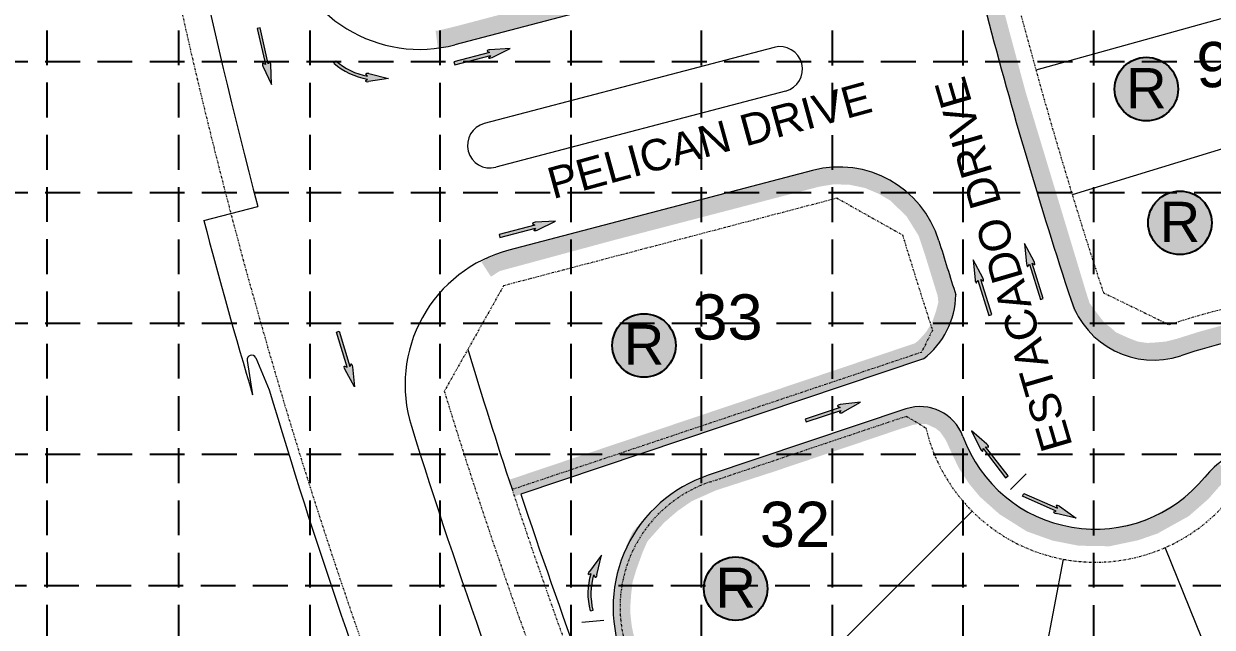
# Model space of a CAD drawing. Extents: x 7749 to 9256, y 6499 to 8908.
# Drawn here: x 8007.1 to 8348.5, y 6977.4 to 7150.7 of the extents above; entities that cross this region are included whole.
import ezdxf
from ezdxf.enums import TextEntityAlignment as Align

# ---------------------------------------------------------------- set-up
doc = ezdxf.new("R2010")
doc.units = 0
doc.header["$MEASUREMENT"] = 0
doc.linetypes.add('DASHED', pattern=[0.75, 0.5, -0.25])
doc.linetypes.add('DIVIDE', pattern=[1.25, 0.5, -0.25, 0, -0.25, 0, -0.25])
for name, color, linetype in [('1 LOT NUMBERS', 7, 'Continuous'), ('1 RYLAND LOT', 7, 'Continuous'), ('1 STREET NAMES', 7, 'Continuous'), ('27', 7, 'Continuous'), ('29', 7, 'Continuous'), ('BASE', 7, 'Continuous'), ('DED-4746-825', 7, 'Continuous'), ('DED-4986-2484', 7, 'Continuous'), ('EROSION BLANKETS', 84, 'Continuous'), ('FLOODPLAIN-CB', 7, 'Continuous'), ('GRID', 254, 'DASHED')]:
    doc.layers.add(name, color=color, linetype=linetype)
doc.styles.add('ryland', font='ARIAL.TTF', dxfattribs={"height": 25})
doc.styles.get("Standard").update_dxf_attribs({"font": 'ARIAL.TTF'})

# ---------------------------------------------------------------- blocks, each defined once
blk = doc.blocks.new('RYLAND')
h = blk.add_hatch(color=81)
h.paths.add_polyline_path([(1.163803512038626, -1.047574358368308, 1), (-1.408206742229694, -1.047574358368308, 1)])
h.paths.add_polyline_path([(-1.347681687434942, -2.227609507270699), (1.104228271637368, -2.227609507270699), (1.104228271637368, 0.2098904927293006), (-1.347681687434942, 0.2098904927293006)], flags=25)
at = {"color": 5}
blk.add_circle((-0.1222016150955341, -1.047574358368308), 1.286005127134161, dxfattribs=at)
at = {"layer": 'BASE', "color": 5, "style": 'ryland'}
blk.add_text('R', height=1.625, dxfattribs=at).set_placement((-0.1217267078987874, -1.821359507270699), align=Align.CENTER)

msp = doc.modelspace()

# ---------------------------------------------------------------- hatches: boundary and pattern name
at = {"layer": 'FLOODPLAIN-CB', "linetype": 'Continuous', "lineweight": 0}
h = msp.add_hatch(color=7, dxfattribs=at)
edge = h.paths.add_edge_path()
edge.add_line((8077.707744828372, 7139.88922520165), (8077.339552072253, 7139.25201710659))
edge.add_line((8077.339552072253, 7139.25201710659), (8074.983196628637, 7149.570394589008))
edge.add_line((8074.983196628637, 7149.570394589008), (8074.144492188985, 7149.380197460274))
edge.add_line((8074.144492188985, 7149.380197460274), (8076.500847632602, 7139.061819977856))
edge.add_line((8076.500847632602, 7139.061819977856), (8075.786707718854, 7139.461785301846))
edge.add_line((8075.786707718854, 7139.461785301846), (8075.785364813693, 7139.462515260181))
edge.add_ellipse((8075.867043735345, 7138.925037987077), major_axis=(-0.1246953580160354, 0.5459405678772294), ratio=0.2857142857131664, start_angle=-14.49671944451153, end_angle=125.8315277777006)
edge.add_line((8075.813578926094, 7138.576557760124), (8075.814834186172, 7138.578124172554))
edge.add_line((8075.814834186172, 7138.578124172554), (8078.240217939193, 7133.254699938543))
edge.add_line((8078.240217939193, 7133.254699938543), (8078.07171547121, 7139.098131365148))
edge.add_line((8078.07171547121, 7139.098131365148), (8078.071690458343, 7139.096511882579))
edge.add_ellipse((8077.872457007225, 7139.378234433935), major_axis=(-0.1246953580157442, 0.5459405678773204), ratio=0.2857142857128219, start_angle=235.2730666666776, end_angle=377.1826722226428)
edge.add_line((8077.707744828372, 7139.88922520165), (8077.707744828372, 7139.88922520165))
edge.add_line((8077.707744828372, 7139.88922520165), (8077.707744828372, 7139.88922520165))
h = msp.add_hatch(color=7, dxfattribs=at)
edge = h.paths.add_edge_path()
edge.add_line((8140.225002061467, 7142.898350801373), (8140.909480618675, 7142.449511097638))
edge.add_line((8140.909480618675, 7142.449511097638), (8130.672703123175, 7139.760749614406))
edge.add_line((8130.672703123175, 7139.760749614406), (8130.895046470258, 7138.929979244062))
edge.add_line((8130.895046470258, 7138.929979244062), (8141.127955191186, 7141.617724566489))
edge.add_line((8141.127955191186, 7141.617724566489), (8140.736559499971, 7140.997962198478))
edge.add_line((8140.736559499971, 7140.997962198478), (8140.736965456696, 7140.996468948366))
edge.add_ellipse((8141.266429592167, 7141.086653472958), major_axis=(0.5416316872993587, 0.1422501443675383), ratio=0.2857142857132308, start_angle=162.817327777622, end_angle=304.7269333332539)
edge.add_line((8141.608382147935, 7141.040501598908), (8141.606335718112, 7141.040309594059))
edge.add_line((8141.606335718112, 7141.040309594059), (8146.8617, 7143.595200000001))
edge.add_line((8146.8617, 7143.595200000001), (8141.02184738808, 7143.281346227223))
edge.add_line((8141.02184738808, 7143.281346227223), (8141.023723817256, 7143.28273124819))
edge.add_ellipse((8140.739601420361, 7143.073993616027), major_axis=(0.5416316872975362, 0.1422501443669351), ratio=0.2857142857153104, start_angle=54.16847222204987, end_angle=194.4967194442664)
edge.add_line((8140.225002061467, 7142.898350801373), (8140.225002061467, 7142.898350801373))
h = msp.add_hatch(color=7, dxfattribs=at)
edge = h.paths.add_edge_path()
edge.add_line((8106.189047438867, 7136.432997169694), (8111.869000000001, 7135.0361))
edge.add_line((8111.869000000001, 7135.0361), (8106.100169459565, 7134.121664109109))
edge.add_line((8106.100169459565, 7134.121664109109), (8106.100177220537, 7134.119162450414))
edge.add_ellipse((8105.786459964013, 7134.262839276877), major_axis=(-0.5595853515311736, 0.02154592537285706), ratio=0.2857142857131065, start_angle=-17.18267222251751, end_angle=124.72693333327669, ccw=False)
edge.add_line((8105.253668760542, 7134.330655622055), (8105.253524211649, 7134.334999050939))
edge.add_line((8105.253524211649, 7134.334999050939), (8105.806103702961, 7134.814164875123))
edge.add_line((8105.806103702961, 7134.814164875123), (8105.799709481939, 7134.803709293436))
edge.add_ellipse((8109.503730575461, 7154.895128303043), major_axis=(-14.44619136798656, 14.44619136798655), ratio=0.9999999999999011, start_angle=94.14606307000588, end_angle=124.55433251444879, ccw=False)
edge.add_line((8096.139795369487, 7139.44229280678), (8096.702349580359, 7140.092779301777))
edge.add_ellipse((8109.503730575461, 7154.895128303043), major_axis=(13.83807954339032, 13.83807954339032), ratio=0.9999999999999599, start_angle=184.1460630700064, end_angle=214.2218686255638)
edge.add_line((8105.844015722802, 7135.670368796208), (8105.843265987108, 7135.672942459021))
edge.add_line((8105.843265987108, 7135.672942459021), (8105.319309102776, 7136.297811373342))
edge.add_line((8105.319309102776, 7136.297811373342), (8105.317529151644, 7136.298314755846))
edge.add_ellipse((8105.8608394033, 7136.317477085336), major_axis=(-0.5595853515308937, 0.02154592537367715), ratio=0.2857142857137253, start_angle=234.1684722222514, end_angle=374.4967194448408, ccw=False)
edge.add_line((8106.193413688035, 7136.434486595948), (8106.19059969197, 7136.431809761511))
edge.add_line((8106.19059969197, 7136.431809761511), (8106.189047438867, 7136.432997169694))
h = msp.add_hatch(color=7, dxfattribs=at)
edge = h.paths.add_edge_path()
edge.add_line((8153.209902061468, 7093.339350801372), (8153.894380618675, 7092.890511097637))
edge.add_line((8153.894380618675, 7092.890511097637), (8143.657603123175, 7090.201749614406))
edge.add_line((8143.657603123175, 7090.201749614406), (8143.879946470258, 7089.370979244062))
edge.add_line((8143.879946470258, 7089.370979244062), (8154.112855191186, 7092.058724566489))
edge.add_line((8154.112855191186, 7092.058724566489), (8153.721459499971, 7091.438962198478))
edge.add_line((8153.721459499971, 7091.438962198478), (8153.721865456697, 7091.437468948366))
edge.add_ellipse((8154.251329592167, 7091.527653472958), major_axis=(0.5416316872993587, 0.1422501443675383), ratio=0.2857142857132308, start_angle=162.817327777622, end_angle=304.7269333332539)
edge.add_line((8154.593282147935, 7091.481501598908), (8154.591235718112, 7091.481309594059))
edge.add_line((8154.591235718112, 7091.481309594059), (8159.846600000001, 7094.0362))
edge.add_line((8159.846600000001, 7094.0362), (8154.00674738808, 7093.722346227223))
edge.add_line((8154.00674738808, 7093.722346227223), (8154.008623817256, 7093.723731248189))
edge.add_ellipse((8153.724501420362, 7093.514993616027), major_axis=(0.5416316872975362, 0.1422501443669351), ratio=0.2857142857153104, start_angle=54.16847222204987, end_angle=194.4967194442664)
edge.add_line((8153.209902061468, 7093.339350801372), (8153.209902061468, 7093.339350801372))
h = msp.add_hatch(color=7, dxfattribs=at)
edge = h.paths.add_edge_path()
edge.add_line((8295.550173086627, 7080.979377764619), (8295.96818556962, 7081.683106153721))
edge.add_line((8295.96818556962, 7081.683106153721), (8299.108719258413, 7071.575776249818))
edge.add_line((8299.108719258413, 7071.575776249818), (8299.928800662621, 7071.834779300831))
edge.add_line((8299.928800662621, 7071.834779300831), (8296.789453872427, 7081.938289352155))
edge.add_line((8296.789453872427, 7081.938289352155), (8297.42597985593, 7081.574791432284))
edge.add_line((8297.42597985593, 7081.574791432284), (8297.427453613262, 7081.575263275975))
edge.add_ellipse((8297.313854452035, 7082.10020212547), major_axis=(-0.1661535920576972, 0.534783154205906), ratio=0.2857142857126479, start_angle=162.8173277772755, end_angle=304.7269333333595)
edge.add_line((8297.344781161364, 7082.44386635619), (8297.345063820363, 7082.44183046684))
edge.add_line((8297.345063820363, 7082.44183046684), (8294.5594, 7087.578600000001))
edge.add_line((8294.5594, 7087.578600000001), (8295.13218228294, 7081.758436031512))
edge.add_line((8295.13218228294, 7081.758436031512), (8295.130715330299, 7081.760249128406))
edge.add_ellipse((8295.35185973585, 7081.485672896414), major_axis=(-0.1661535920568054, 0.5347831542057636), ratio=0.285714285712583, start_angle=54.16847222228315, end_angle=194.4967194446716)
edge.add_line((8295.550173086627, 7080.979377764619), (8295.550173086627, 7080.979377764619))
h = msp.add_hatch(color=7, dxfattribs=at)
edge = h.paths.add_edge_path()
edge.add_line((8280.759473086628, 7076.344277764619), (8281.17748556962, 7077.048006153721))
edge.add_line((8281.17748556962, 7077.048006153721), (8284.318019258413, 7066.940676249817))
edge.add_line((8284.318019258413, 7066.940676249817), (8285.138100662622, 7067.19967930083))
edge.add_line((8285.138100662622, 7067.19967930083), (8281.998753872427, 7077.303189352155))
edge.add_line((8281.998753872427, 7077.303189352155), (8282.635279855931, 7076.939691432283))
edge.add_line((8282.635279855931, 7076.939691432283), (8282.636753613262, 7076.940163275975))
edge.add_ellipse((8282.523154452036, 7077.465102125469), major_axis=(-0.1661535920576972, 0.534783154205906), ratio=0.2857142857126479, start_angle=162.8173277772755, end_angle=304.7269333333595)
edge.add_line((8282.554081161365, 7077.80876635619), (8282.554363820364, 7077.806730466839))
edge.add_line((8282.554363820364, 7077.806730466839), (8279.7687, 7082.9435))
edge.add_line((8279.7687, 7082.9435), (8280.34148228294, 7077.123336031512))
edge.add_line((8280.34148228294, 7077.123336031512), (8280.3400153303, 7077.125149128406))
edge.add_ellipse((8280.561159735851, 7076.850572896414), major_axis=(-0.1661535920568054, 0.5347831542057636), ratio=0.285714285712583, start_angle=54.16847222228315, end_angle=194.4967194446716)
edge.add_line((8280.759473086628, 7076.344277764619), (8280.759473086628, 7076.344277764619))
h = msp.add_hatch(color=7, dxfattribs=at)
edge = h.paths.add_edge_path()
edge.add_line((8099.239104222642, 7052.417993979023), (8099.980614933334, 7052.071396570414))
edge.add_line((8099.980614933334, 7052.071396570414), (8096.890308275292, 7062.194194783219))
edge.add_line((8096.890308275292, 7062.194194783219), (8097.714001367622, 7062.441471099626))
edge.add_line((8097.714001367622, 7062.441471099626), (8100.803140109313, 7052.322498585321))
edge.add_line((8100.803140109313, 7052.322498585321), (8101.124851630289, 7052.981131726959))
edge.add_line((8101.124851630289, 7052.981131726959), (8101.126335474862, 7052.981570818937))
edge.add_ellipse((8101.327764771294, 7052.483683558081), major_axis=(-0.1635205189698478, 0.5355940552296758), ratio=0.2857142857146924, start_angle=235.2730666665928, end_angle=377.18267222230804, ccw=False)
edge.add_line((8101.546686006982, 7052.216972057166), (8101.54577424466, 7052.218814183617))
edge.add_line((8101.54577424466, 7052.218814183617), (8102.132900000001, 7046.4049))
edge.add_line((8102.132900000001, 7046.4049), (8099.331862733504, 7051.538764919358))
edge.add_line((8099.331862733504, 7051.538764919358), (8099.331670076774, 7051.536440666297))
edge.add_ellipse((8099.360009814401, 7051.88785748497), major_axis=(-0.1635205189692303, 0.5355940552291069), ratio=0.2857142857148389, start_angle=-14.49671944408658, end_angle=125.83152777797869, ccw=False)
edge.add_line((8099.239104222642, 7052.417993979023), (8099.239104222642, 7052.417993979023))
h = msp.add_hatch(color=7, dxfattribs=at)
edge = h.paths.add_edge_path()
edge.add_line((8240.84607369613, 7040.920977990449), (8241.558258592395, 7040.517541844839))
edge.add_line((8241.558258592395, 7040.517541844839), (8231.517725562968, 7037.169593091877))
edge.add_line((8231.517725562968, 7037.169593091877), (8231.793556823322, 7036.355017637434))
edge.add_line((8231.793556823322, 7036.355017637434), (8241.830295244643, 7039.701701103639))
edge.add_line((8241.830295244643, 7039.701701103639), (8241.479978603758, 7039.057826666133))
edge.add_line((8241.479978603758, 7039.057826666133), (8241.480480687846, 7039.056362935079))
edge.add_ellipse((8242.002969592337, 7039.180744992689), major_axis=(0.531249178638979, 0.1771280147766431), ratio=0.285714285715217, start_angle=162.8173277778709, end_angle=304.7269333334742)
edge.add_line((8242.34719767142, 7039.156899892636), (8242.34516803273, 7039.156575380467))
edge.add_line((8242.34516803273, 7039.156575380467), (8247.4235, 7042.0474))
edge.add_line((8247.4235, 7042.0474), (8241.616361609864, 7041.354918756419))
edge.add_line((8241.616361609864, 7041.354918756419), (8241.618144122134, 7041.356422724552))
edge.add_ellipse((8241.34817881414, 7041.129672461234), major_axis=(0.5312491786379389, 0.1771280147769052), ratio=0.2857142857154093, start_angle=54.16847222207621, end_angle=194.4967194443045)
edge.add_line((8240.84607369613, 7040.920977990449), (8240.84607369613, 7040.920977990449))
h = msp.add_hatch(color=7, dxfattribs=at)
edge = h.paths.add_edge_path()
edge.add_line((8282.602, 7027.968900000001), (8282.6694, 7028.701800000001))
edge.add_line((8282.6694, 7028.701800000001), (8289.1311, 7020.3193))
edge.add_line((8289.1311, 7020.3193), (8289.813100000001, 7020.8433))
edge.add_line((8289.813100000001, 7020.8433), (8283.3513, 7029.2257))
edge.add_line((8283.3513, 7029.2257), (8284.167300000001, 7029.161800000001))
edge.add_line((8284.167300000001, 7029.161800000001), (8284.16876793169, 7029.161619604794))
edge.add_ellipse((8283.869461302513, 7029.615457431755), major_axis=(0.3419124383074292, -0.4435040975353763), ratio=0.2857142857142857, start_angle=345.5032805555555, end_angle=485.8315277777779)
edge.add_line((8283.7720379519, 7029.954287228123), (8283.7716, 7029.9525))
edge.add_line((8283.7716, 7029.9525), (8279.3393, 7033.7703))
edge.add_line((8279.3393, 7033.7703), (8281.9401, 7028.5348))
edge.add_line((8281.9401, 7028.5348), (8281.939378179364, 7028.536268355415))
edge.add_ellipse((8282.238298482878, 7028.363907679854), major_axis=(0.3419124383074292, -0.4435040975353763), ratio=0.2857142857142859, start_angle=235.2730666666667, end_angle=377.1826722222223)
edge.add_line((8282.60238476974, 7027.969057447811), (8282.602, 7027.968900000001))
h = msp.add_hatch(color=7, dxfattribs=at)
edge = h.paths.add_edge_path()
edge.add_line((8302.9621, 7010.5306), (8303.6584, 7010.7686))
edge.add_line((8303.6584, 7010.7686), (8293.9896, 7015.074100000001))
edge.add_line((8293.9896, 7015.074100000001), (8294.338300000001, 7015.8602))
edge.add_line((8294.338300000001, 7015.8602), (8304.0069, 7011.554700000001))
edge.add_line((8304.0069, 7011.554700000001), (8303.7526, 7012.3327))
edge.add_line((8303.7526, 7012.3327), (8303.750971061356, 7012.334567090986))
edge.add_ellipse((8304.262542530912, 7012.150589203763), major_axis=(-0.5115647711497895, 0.2278189740088905), ratio=0.2857142857142855, start_angle=234.1684722222222, end_angle=374.49671944444447, ccw=False)
edge.add_line((8304.6147866408, 7012.135722220168), (8304.6141, 7012.1344))
edge.add_line((8304.6141, 7012.1344), (8309.3687, 7008.7263))
edge.add_line((8309.3687, 7008.7263), (8303.668, 7010.020500000001))
edge.add_line((8303.668, 7010.020500000001), (8303.668373034337, 7010.020605048088))
edge.add_ellipse((8303.430448877683, 7010.270512322918), major_axis=(-0.5115647711497895, 0.2278189740088905), ratio=0.2857142857142859, start_angle=342.8173277777778, end_angle=484.7269333333333, ccw=False)
edge.add_line((8302.960945560986, 7010.531342086624), (8302.9621, 7010.5306))
h = msp.add_hatch(color=7, dxfattribs=at)
edge = h.paths.add_edge_path()
edge.add_line((8171.720652375801, 6992.409682767721), (8173.0501, 6998.1058))
edge.add_line((8173.0501, 6998.1058), (8169.620115051147, 6993.378136542837))
edge.add_line((8169.620115051147, 6993.378136542837), (8169.617888667761, 6993.379277408046))
edge.add_ellipse((8169.603756562253, 6993.034513967281), major_axis=(0.2344424615722323, 0.5085633904434584), ratio=0.2857142857163503, start_angle=55.27306666658455, end_angle=197.1826722220221)
edge.add_line((8169.422703326104, 6992.528860680528), (8169.426509403549, 6992.52676305254))
edge.add_line((8169.426509403549, 6992.52676305254), (8170.104095244213, 6992.802119921497))
edge.add_line((8170.104095244213, 6992.802119921497), (8170.091877100836, 6992.801159597559))
edge.add_ellipse((8189.67969919387, 6986.995807567431), major_axis=(14.44619130674231, 14.44619130674231), ratio=0.999999999999993, start_angle=118.4914629831126, end_angle=148.8997324275584)
edge.add_line((8169.847938765547, 6982.088041900773), (8170.682755881558, 6982.294634003451))
edge.add_ellipse((8189.67969919387, 6986.995807567431), major_axis=(-13.83807948472542, 13.83807948472542), ratio=0.999999999999984, start_angle=28.823926872003085, end_angle=58.89973242755872, ccw=False)
edge.add_line((8170.884473656357, 6992.447814963359), (8170.886427901031, 6992.445980086911))
edge.add_line((8170.886427901031, 6992.445980086911), (8171.205918517535, 6991.695701660558))
edge.add_line((8171.205918517535, 6991.695701660558), (8171.205560404123, 6991.693886894805))
edge.add_ellipse((8171.468911798521, 6992.169491000118), major_axis=(0.2344424615724832, 0.5085633904450358), ratio=0.2857142857134414, start_angle=165.5032805555008, end_angle=305.8315277776458)
edge.add_line((8171.723959129852, 6992.412899582891), (8171.720297559307, 6992.411604624406))
edge.add_line((8171.720297559307, 6992.411604624406), (8171.720652375801, 6992.409682767721))

# ---------------------------------------------------------------- linework, layer by layer
at = {"layer": '27', "color": 7, "linetype": 'DIVIDE', "lineweight": 0}
for p, q in [((8240.723213937803, 7100.644083217871), (8144.92429637135, 7075.481822754601)), ((8240.723213937803, 7100.644083217871), (8259.51512329478, 7090.079454258858)), ((8144.92429637135, 7075.481822754601), (8127.891147254861, 7045.174089663381)), ((8317.206512680441, 7073.484666261788), (8336.111350209052, 7064.278381817073)), ((8268.12555511948, 7062.701586642048), (8264.940468019655, 7056.359863118382)), ((8264.940468019655, 7056.359863118382), (8147.373963933225, 7016.931895001069)), ((8204.297927509384, 7019.146533845027), (8260.571373397015, 7038.018810840175)), ((8260.571373397015, 7038.018810840175), (8266.205224088259, 7034.689077092808))]:
    msp.add_line(p, q, dxfattribs=at)
for centre, radius, start, end in [((9646.3086397412, 7511.187759967011), 1633.319999999074, 180.6953927709193, 207.0182570899496), ((9646.308639742103, 7511.187759967278), 1399.319999999982, 183.1344818449626, 198.2278716199056), ((9646.308639742121, 7511.187759967271), 1449.319999999998, 196.8912327938339, 198.0258427607552), ((8406.66790393865, 6850.627328166712), 224.9999999999943, 90.1388888888889, 108.2753935421986), ((9646.308639742121, 7511.187759967271), 1588.319999999998, 197.0616411144512, 207.0086141220164), ((8314.892504181069, 7046.071025837367), 49.99999999999903, 193.1581080727392, 326.2148019775146), ((8216.380516086872, 6983.118613377759), 38.00000000000006, 108.5397717780931, 200.2690714340817), ((9646.308639742121, 7511.187759967271), 1578.319999999998, 198.2463663297762, 206.2514142226427)]:
    msp.add_arc(centre, radius, start, end, dxfattribs=at)
at = {"layer": '29', "color": 7, "linetype": 'Continuous', "lineweight": 0}
for p, q in [((8397.175174623859, 7164.991464894559), (8297.820388976714, 7137.45536915189)), ((8406.845970833461, 7131.821735157323), (8308.260390325633, 7101.647353373822)), ((8196.83559970397, 6928.202606979584), (8279.508930301829, 7010.743944163335)), ((8373.303919132055, 6905.306075563831), (8334.997212717062, 7000.291109994812)), ((8305.636351249734, 6996.935258488724), (8279.142463710441, 6856.293946272165))]:
    msp.add_line(p, q, dxfattribs=at)
msp.add_arc((9646.308639742121, 7511.187759967271), 1578.319999999998, 196.7149178555321, 198.2463663297762, dxfattribs=at)
at = {"layer": 'DED-4746-825', "color": 7, "linetype": 'Continuous', "lineweight": 0}
for p, q in [((8265.567194744712, 7054.46057173986), (8149.897699765008, 7015.668798556474)), ((8260.485050846888, 7040.099336140019), (8203.66200179449, 7021.042740183721))]:
    msp.add_line(p, q, dxfattribs=at)
for centre, radius, start, end in [((8250.837112463507, 7073.408518224597), 23.99999999999025, 307.8613979171117, 358.692780861758), ((8264.618567992013, 7027.773994929082), 13, 19.99880703324483, 108.5397717781779), ((8216.380516086876, 6983.118613377759), 39.99999999999964, 108.5397717780932, 200.2690714340818), ((9646.308639742136, 7511.187759967238), 1576.319999999999, 198.3216843928343, 206.1771190836479)]:
    msp.add_arc(centre, radius, start, end, dxfattribs=at)
at = {"layer": 'DED-4986-2484', "color": 7, "linetype": 'Continuous', "lineweight": 0}
for p, q in [((8218.164634418776, 7167.610210550249), (8130.970049531541, 7144.707938670003)), ((8222.62358469802, 7143.967326648763), (8139.398184627827, 7122.107589117099)), ((8225.926107629628, 7131.393809149449), (8142.700707562487, 7109.534071620838)), ((8233.661088183233, 7108.611397674489), (8146.466503296, 7085.709125794244)), ((8058.834352049318, 7094.226456831569), (8074.309450508133, 7098.291100442519)), ((8071.244584463027, 7054.025776476333), (8072.832424378185, 7044.17176229133)), ((8073.724012768946, 7054.742117944885), (8077.636090429396, 7045.559608511612))]:
    msp.add_line(p, q, dxfattribs=at)
for centre, radius, start, end in [((9646.308639742121, 7511.187759967271), 1625.319999999998, 183.2050978414089, 194.7167214631591), ((8120.808440505867, 7183.395684818795), 40, 192.1270423497727, 284.7167214621418), ((9646.308639742121, 7511.187759967283), 1408.820000000001, 194.7167214631591, 198.1929981728738), ((8224.274846163824, 7137.680567899105), 6.5, 284.7167214549361, 104.7167214549361), ((8141.049446095157, 7115.820830370495), 6.5, 104.7167214747731, 284.7167214679064), ((8241.282294952707, 7079.595588064568), 30, 17.07576831381844, 104.7167214625657), ((9646.308639742125, 7511.187759967273), 1641.320000000001, 194.7167214631591, 196.5311649714483), ((9646.308639742121, 7511.187759967271), 1439.819999999998, 197.0757683138185, 197.7239731589709), ((8156.628112320164, 7047.021379646772), 40, 104.7167214621418, 197.3064005766303), ((8331.665506373429, 7079.133105685502), 25, 198.1929981729585, 288.1713754760887), ((8406.667903938647, 6850.627328166712), 215.4999999999935, 90.1388888888889, 108.1713754760888), ((8072.528028971221, 7054.232586043886), 1.300000000000001, 23.07574019033379, 189.1537487434004), ((9646.308639742121, 7511.187759967271), 1636.319999999998, 196.5324374238309, 201.2888712925945), ((9646.308639742121, 7511.187759967271), 1600.319999999998, 197.3064005766303, 207.0086141220164), ((8314.892504181069, 7046.071025837367), 40.49999999999898, 199.9988070331601, 320.9297637482495), ((8365.7449961318, 7004.788171498053), 25, 104.8666322868028, 140.9297637482495)]:
    msp.add_arc(centre, radius, start, end, dxfattribs=at)
at = {"layer": 'EROSION BLANKETS', "lineweight": 0, "const_width": 5, "flags": 128}
for points in [[(8220.83878507479, 7171.035907095571), (8132.427323508367, 7147.73901458096), (8126.859143104248, 7146.37641549641), (8125.725958114106, 7146.22988059686)], [(8354.16912279884, 7062.264327414326), (8345.454255334947, 7059.889359082526), (8338.764051839213, 7057.778272954877), (8335.506982194287, 7056.986616844277), (8332.690059934745, 7056.722729891053), (8329.78510119582, 7056.546810004642), (8326.528031550894, 7056.986616844277), (8323.358989632468, 7058.218084543583), (8319.485717149157, 7059.977321400266), (8317.373025454499, 7061.824520574691), (8315.964564324728, 7062.792096571701), (8312.924995025412, 7066.669937337535), (8310.969863945724, 7069.405027824304), (8309.875001044556, 7072.84342268), (8292.393282755165, 7130.74718995593), (8283.91720264403, 7162.321292878538)], [(8139.946442362067, 7080.18054947072), (8142.785736986027, 7082.020943224492), (8175.873492388017, 7090.972892331338), (8227.01779404822, 7104.300869389835), (8234.974224353788, 7106.362076010775), (8239.453388781398, 7107.127664463343), (8244.521928466434, 7107.009882720426), (8249.531526249286, 7105.949832786958), (8253.833891228991, 7104.124194400923), (8257.696038800263, 7101.874264394563), (8262.752595790898, 7096.821564871626), (8266.398013270107, 7090.946340267928), (8268.279515112914, 7085.364874282423), (8272.09475599369, 7072.984816810554), (8272.329665820062, 7070.461458964654), (8271.448749594727, 7067.175219637416), (8270.299023634027, 7063.926987136056), (8268.264250088054, 7060.642557205377), (8265.812086647886, 7057.931596755129), (8264.299054846095, 7056.73251772913), (8147.283650085226, 7017.371028467963)], [(8180.70520536569, 6971.384094148598), (8179.685328397994, 6975.309036213824), (8179.256454723631, 6977.462170627904), (8178.871905639802, 6981.016533080886), (8178.847870227952, 6983.778375092103), (8179.067427500651, 6986.915270341702), (8179.52080048957, 6990.870900912341), (8180.736208070997, 6994.900825970549), (8182.61726351686, 7000.048844124271), (8184.135135661971, 7003.464804362268), (8189.295142955829, 7009.251757958525), (8193.443457225938, 7012.816592115999), (8197.75770861835, 7015.801103881668), (8204.975780875126, 7019.034324565386), (8221.403127091904, 7024.340121149208), (8257.465697977892, 7036.514144867008), (8261.774846440549, 7037.921831644282), (8264.095156477912, 7038.335860519296), (8266.995546212835, 7038.253050945036), (8268.20080920492, 7037.679177793457), (8270.41617219637, 7036.644212460049), (8272.171203658327, 7035.206763246467), (8273.567603317768, 7033.227744071311), (8274.23229711815, 7032.186590696655), (8275.881891372845, 7028.511882001696), (8277.897487356051, 7024.277195940804), (8280.73999428742, 7019.990868467368), (8283.582501218789, 7016.582464003451), (8288.854055231004, 7011.8830004806), (8296.272655996692, 7007.201402967863), (8303.250032772607, 7004.70613588481), (8310.374309154155, 7003.311722764704), (8318.74717528986, 7003.164943186126), (8326.467102744671, 7004.781123736939), (8331.748976403855, 7006.613705266725), (8340.320410403077, 7011.385392681607), (8345.599623186366, 7016.012755788307), (8348.841252748809, 7019.714643424224), (8351.89763633296, 7022.861250526743)]]:
    msp.add_lwpolyline(points, dxfattribs=at)
at = {"layer": 'FLOODPLAIN-CB', "color": 7, "linetype": 'Continuous', "lineweight": 0}
for p, q in [((8074.983196628637, 7149.570394589008), (8074.144492188985, 7149.380197460274)), ((8074.144492188985, 7149.380197460274), (8076.500847632602, 7139.061819977856)), ((8077.339552072253, 7139.25201710659), (8074.983196628637, 7149.570394589008)), ((8140.909480618675, 7142.449511097638), (8130.672703123175, 7139.760749614406)), ((8130.895046470258, 7138.929979244062), (8141.127955191186, 7141.617724566489)), ((8140.225002061467, 7142.898350801373), (8140.909480618675, 7142.449511097638)), ((8140.225002061467, 7142.898350801373), (8140.225002061467, 7142.898350801373)), ((8141.127955191186, 7141.617724566489), (8140.736559499971, 7140.997962198478)), ((8146.8617, 7143.595200000001), (8141.02184738808, 7143.281346227223)), ((8141.02184738808, 7143.281346227223), (8141.023723817256, 7143.28273124819)), ((8141.606335718112, 7141.040309594059), (8146.8617, 7143.595200000001)), ((8075.786707718854, 7139.461785301846), (8075.785364813693, 7139.462515260181)), ((8076.500847632602, 7139.061819977856), (8075.786707718854, 7139.461785301846)), ((8075.813578926094, 7138.576557760124), (8075.814834186172, 7138.578124172554)), ((8075.814834186172, 7138.578124172554), (8078.240217939193, 7133.254699938543)), ((8077.707744828372, 7139.88922520165), (8077.339552072253, 7139.25201710659)), ((8077.707744828372, 7139.88922520165), (8077.707744828372, 7139.88922520165)), ((8077.707744828372, 7139.88922520165), (8077.707744828372, 7139.88922520165)), ((8078.07171547121, 7139.098131365148), (8078.071690458343, 7139.096511882579)), ((8078.240217939193, 7133.254699938543), (8078.07171547121, 7139.098131365148)), ((8096.139795369487, 7139.44229280678), (8096.702349580359, 7140.092779301777)), ((8130.672703123175, 7139.760749614406), (8130.895046470258, 7138.929979244062)), ((8140.736559499971, 7140.997962198478), (8140.736965456696, 7140.996468948366)), ((8141.608382147935, 7141.040501598908), (8141.606335718112, 7141.040309594059)), ((8105.253524211649, 7134.334999050939), (8105.806103702961, 7134.814164875123)), ((8105.319309102776, 7136.297811373342), (8105.317529151644, 7136.298314755846)), ((8105.843265987108, 7135.672942459021), (8105.319309102776, 7136.297811373342)), ((8105.806103702961, 7134.814164875123), (8105.799709481939, 7134.803709293436)), ((8105.844015722802, 7135.670368796208), (8105.843265987108, 7135.672942459021)), ((8111.869000000001, 7135.0361), (8106.100169459565, 7134.121664109109)), ((8106.189047438867, 7136.432997169694), (8111.869000000001, 7135.0361)), ((8106.19059969197, 7136.431809761511), (8106.189047438867, 7136.432997169694)), ((8106.193413688035, 7136.434486595948), (8106.19059969197, 7136.431809761511)), ((8105.253668760542, 7134.330655622055), (8105.253524211649, 7134.334999050939)), ((8106.100169459565, 7134.121664109109), (8106.100177220537, 7134.119162450414)), ((8159.846600000001, 7094.0362), (8154.00674738808, 7093.722346227223)), ((8154.00674738808, 7093.722346227223), (8154.008623817256, 7093.723731248189)), ((8154.591235718112, 7091.481309594059), (8159.846600000001, 7094.0362)), ((8153.894380618675, 7092.890511097637), (8143.657603123175, 7090.201749614406)), ((8143.657603123175, 7090.201749614406), (8143.879946470258, 7089.370979244062)), ((8143.879946470258, 7089.370979244062), (8154.112855191186, 7092.058724566489)), ((8153.209902061468, 7093.339350801372), (8153.894380618675, 7092.890511097637)), ((8153.209902061468, 7093.339350801372), (8153.209902061468, 7093.339350801372)), ((8154.112855191186, 7092.058724566489), (8153.721459499971, 7091.438962198478)), ((8153.721459499971, 7091.438962198478), (8153.721865456697, 7091.437468948366)), ((8154.593282147935, 7091.481501598908), (8154.591235718112, 7091.481309594059)), ((8297.345063820363, 7082.44183046684), (8294.5594, 7087.578600000001)), ((8294.5594, 7087.578600000001), (8295.13218228294, 7081.758436031512)), ((8282.554363820364, 7077.806730466839), (8279.7687, 7082.9435)), ((8279.7687, 7082.9435), (8280.34148228294, 7077.123336031512)), ((8295.13218228294, 7081.758436031512), (8295.130715330299, 7081.760249128406)), ((8295.550173086627, 7080.979377764619), (8295.96818556962, 7081.683106153721)), ((8295.550173086627, 7080.979377764619), (8295.550173086627, 7080.979377764619)), ((8295.96818556962, 7081.683106153721), (8299.108719258413, 7071.575776249818)), ((8299.928800662621, 7071.834779300831), (8296.789453872427, 7081.938289352155)), ((8296.789453872427, 7081.938289352155), (8297.42597985593, 7081.574791432284)), ((8297.344781161364, 7082.44386635619), (8297.345063820363, 7082.44183046684)), ((8297.42597985593, 7081.574791432284), (8297.427453613262, 7081.575263275975)), ((8280.34148228294, 7077.123336031512), (8280.3400153303, 7077.125149128406)), ((8280.759473086628, 7076.344277764619), (8281.17748556962, 7077.048006153721)), ((8281.17748556962, 7077.048006153721), (8284.318019258413, 7066.940676249817)), ((8285.138100662622, 7067.19967930083), (8281.998753872427, 7077.303189352155)), ((8281.998753872427, 7077.303189352155), (8282.635279855931, 7076.939691432283)), ((8282.554081161365, 7077.80876635619), (8282.554363820364, 7077.806730466839)), ((8282.635279855931, 7076.939691432283), (8282.636753613262, 7076.940163275975)), ((8280.759473086628, 7076.344277764619), (8280.759473086628, 7076.344277764619)), ((8299.108719258413, 7071.575776249818), (8299.928800662621, 7071.834779300831)), ((8284.318019258413, 7066.940676249817), (8285.138100662622, 7067.19967930083)), ((8096.890308275292, 7062.194194783219), (8097.714001367622, 7062.441471099626)), ((8099.980614933334, 7052.071396570414), (8096.890308275292, 7062.194194783219)), ((8097.714001367622, 7062.441471099626), (8100.803140109313, 7052.322498585321)), ((8100.803140109313, 7052.322498585321), (8101.124851630289, 7052.981131726959)), ((8101.124851630289, 7052.981131726959), (8101.126335474862, 7052.981570818937)), ((8099.239104222642, 7052.417993979023), (8099.980614933334, 7052.071396570414)), ((8099.239104222642, 7052.417993979023), (8099.239104222642, 7052.417993979023)), ((8099.331862733504, 7051.538764919358), (8099.331670076774, 7051.536440666297)), ((8102.132900000001, 7046.4049), (8099.331862733504, 7051.538764919358)), ((8101.546686006982, 7052.216972057166), (8101.54577424466, 7052.218814183617)), ((8101.54577424466, 7052.218814183617), (8102.132900000001, 7046.4049)), ((8241.558258592395, 7040.517541844839), (8231.517725562968, 7037.169593091877)), ((8231.793556823322, 7036.355017637434), (8241.830295244643, 7039.701701103639)), ((8240.84607369613, 7040.920977990449), (8241.558258592395, 7040.517541844839)), ((8240.84607369613, 7040.920977990449), (8240.84607369613, 7040.920977990449)), ((8241.830295244643, 7039.701701103639), (8241.479978603758, 7039.057826666133)), ((8241.479978603758, 7039.057826666133), (8241.480480687846, 7039.056362935079)), ((8247.4235, 7042.0474), (8241.616361609864, 7041.354918756419)), ((8241.616361609864, 7041.354918756419), (8241.618144122134, 7041.356422724552)), ((8242.34516803273, 7039.156575380467), (8247.4235, 7042.0474)), ((8242.34719767142, 7039.156899892636), (8242.34516803273, 7039.156575380467)), ((8231.517725562968, 7037.169593091877), (8231.793556823322, 7036.355017637434)), ((8283.7716, 7029.9525), (8279.3393, 7033.7703)), ((8279.3393, 7033.7703), (8281.9401, 7028.5348)), ((8282.602, 7027.968900000001), (8282.6694, 7028.701800000001)), ((8282.6694, 7028.701800000001), (8289.1311, 7020.3193)), ((8289.813100000001, 7020.8433), (8283.3513, 7029.2257)), ((8283.3513, 7029.2257), (8284.167300000001, 7029.161800000001)), ((8283.7720379519, 7029.954287228123), (8283.7716, 7029.9525)), ((8284.167300000001, 7029.161800000001), (8284.16876793169, 7029.161619604794)), ((8281.9401, 7028.5348), (8281.939378179364, 7028.536268355415)), ((8282.60238476974, 7027.969057447811), (8282.602, 7027.968900000001)), ((8282.602, 7027.968900000001), (8282.602, 7027.968900000001)), ((8282.602, 7027.968900000001), (8282.602, 7027.968900000001)), ((8289.1311, 7020.3193), (8289.813100000001, 7020.8433)), ((8295.0018, 7021.507000000001), (8290.5175, 7016.9404)), ((8293.9896, 7015.074100000001), (8294.338300000001, 7015.8602)), ((8303.6584, 7010.7686), (8293.9896, 7015.074100000001)), ((8294.338300000001, 7015.8602), (8304.0069, 7011.554700000001)), ((8303.7526, 7012.3327), (8303.750971061356, 7012.334567090986)), ((8304.0069, 7011.554700000001), (8303.7526, 7012.3327)), ((8304.6147866408, 7012.135722220168), (8304.6141, 7012.1344)), ((8304.6141, 7012.1344), (8309.3687, 7008.7263)), ((8302.960945560986, 7010.531342086624), (8302.9621, 7010.5306)), ((8302.9621, 7010.5306), (8303.6584, 7010.7686)), ((8302.9621, 7010.5306), (8302.9621, 7010.5306)), ((8302.9621, 7010.5306), (8302.9621, 7010.5306)), ((8303.668, 7010.020500000001), (8303.668373034337, 7010.020605048088)), ((8309.3687, 7008.7263), (8303.668, 7010.020500000001)), ((8173.0501, 6998.1058), (8169.620115051147, 6993.378136542837)), ((8171.720652375801, 6992.409682767721), (8173.0501, 6998.1058)), ((8169.422703326104, 6992.528860680528), (8169.426509403549, 6992.52676305254)), ((8169.426509403549, 6992.52676305254), (8170.104095244213, 6992.802119921497)), ((8169.620115051147, 6993.378136542837), (8169.617888667761, 6993.379277408046)), ((8170.104095244213, 6992.802119921497), (8170.091877100836, 6992.801159597559)), ((8170.884473656357, 6992.447814963359), (8170.886427901031, 6992.445980086911)), ((8170.886427901031, 6992.445980086911), (8171.205918517535, 6991.695701660558)), ((8171.205918517535, 6991.695701660558), (8171.205560404123, 6991.693886894805)), ((8171.723959129852, 6992.412899582891), (8171.720297559307, 6992.411604624406)), ((8171.720297559307, 6992.411604624406), (8171.720652375801, 6992.409682767721)), ((8169.847938765547, 6982.088041900773), (8170.682755881558, 6982.294634003451)), ((8173.7533, 6979.2879), (8167.378900000001, 6978.7151))]:
    msp.add_line(p, q, dxfattribs=at)
for centre, major_axis, ratio, start_param, end_param in [((8140.739601420361, 7143.073993616027), (0.5416316872975362, 0.1422501443669351), 0.2857142857153104, 0.9454181910498591, 3.394608138630125), ((8075.867043735345, 7138.925037987077), (-0.1246953580160354, 0.5459405678772294), 0.2857142857131664, -0.2530154850446096, 2.196174462535578), ((8077.872457007225, 7139.378234433935), (-0.1246953580157442, 0.5459405678773201), 0.2857142857128219, 4.106289654597644, 6.583079511755676), ((8109.503730575461, 7154.895128303043), (-14.44619136798656, 14.44619136798656), 0.9999999999999005, 1.643158778361843, 2.173883200000958), ((8109.503730575461, 7154.895128303043), (13.83807954339032, 13.83807954339032), 0.9999999999999599, 3.21395510515675, 3.738876937290827), ((8141.266429592167, 7141.086653472958), (0.5416316872993586, 0.1422501443675382), 0.2857142857132308, 2.841698449018327, 5.318488306170539), ((8105.8608394033, 7136.317477085336), (-0.5595853515308937, 0.02154592537367715), 0.2857142857137253, 4.087010844643169, 6.536200792229941), ((8105.786459964013, 7134.262839276877), (-0.5595853515311738, 0.02154592537285707), 0.2857142857131064, -0.2998942045739024, 2.176895652581145), ((8153.724501420362, 7093.514993616027), (0.5416316872975362, 0.1422501443669351), 0.2857142857153104, 0.9454181910498591, 3.394608138630125), ((8154.251329592167, 7091.527653472958), (0.5416316872993586, 0.1422501443675382), 0.2857142857132308, 2.841698449018327, 5.318488306170539), ((8295.35185973585, 7081.485672896414), (-0.1661535920568052, 0.5347831542057635), 0.285714285712583, 0.9454181910539305, 3.394608138637197), ((8297.313854452035, 7082.10020212547), (-0.1661535920576971, 0.5347831542059056), 0.2857142857126479, 2.841698449012278, 5.318488306172383), ((8280.561159735851, 7076.850572896414), (-0.1661535920568052, 0.5347831542057635), 0.285714285712583, 0.9454181910539305, 3.394608138637197), ((8282.523154452036, 7077.465102125469), (-0.1661535920576971, 0.5347831542059056), 0.2857142857126479, 2.841698449012278, 5.318488306172383), ((8241.34817881414, 7041.129672461234), (0.5312491786379389, 0.1771280147769052), 0.2857142857154093, 0.9454181910503188, 3.394608138630788), ((8242.002969592337, 7039.180744992689), (0.5312491786389787, 0.177128014776643), 0.285714285715217, 2.841698449022671, 5.318488306174384), ((8283.869461302513, 7029.615457431755), (0.3419124383074292, -0.4435040975353763), 0.2857142857142856, 6.030169822136147, 8.479359769716513), ((8282.238298482878, 7028.363907679854), (0.3419124383074292, -0.4435040975353763), 0.2857142857142859, 4.106289654597454, 6.583079511748336), ((8304.262542530912, 7012.150589203763), (-0.5115647711497894, 0.2278189740088905), 0.2857142857142855, 4.08701084464266, 6.536200792223025), ((8303.430448877683, 7010.270512322918), (-0.5115647711497894, 0.2278189740088905), 0.2857142857142859, 5.983291102610838, 8.460080959761719)]:
    msp.add_ellipse(centre, major_axis=major_axis, ratio=ratio, start_param=start_param, end_param=end_param, dxfattribs=at)
at = {"layer": 'FLOODPLAIN-CB', "color": 7, "linetype": 'Continuous', "lineweight": 0, "extrusion": (0, 0, -1)}
for centre, major_axis, ratio, start_param, end_param in [((8101.327764771294, 7052.483683558081), (-0.1635205189698478, 0.5355940552296758), 0.2857142857146924, -0.2998942045702466, 2.176895652583422), ((8189.67969919387, 6986.995807567431), (-13.83807948472542, 13.83807948472542), 0.999999999999984, 5.255191047775014, 5.780112879909061), ((8171.468911798521, 6992.169491000118), (0.2344424615724834, 0.5085633904450361), 0.2857142857134412, 0.9454181910551709, 3.394608138634187)]:
    msp.add_ellipse(centre, major_axis=major_axis, ratio=ratio, start_param=start_param, end_param=end_param, dxfattribs=at)
at = {"layer": 'FLOODPLAIN-CB', "color": 7, "linetype": 'Continuous', "lineweight": 0, "extrusion": (0, 0, -0.9999999999999999)}
for centre, major_axis, ratio, start_param, end_param in [((8099.360009814401, 7051.88785748497), (-0.1635205189692303, 0.5355940552291067), 0.2857142857148389, 4.087010844639154, 6.53620079221678), ((8169.603756562253, 6993.034513967281), (0.2344424615722323, 0.5085633904434583), 0.2857142857163503, 2.841698449024537, 5.318488306173359)]:
    msp.add_ellipse(centre, major_axis=major_axis, ratio=ratio, start_param=start_param, end_param=end_param, dxfattribs=at)
at = {"layer": 'FLOODPLAIN-CB', "color": 7, "linetype": 'Continuous', "lineweight": 0, "extrusion": (0, 0, -0.9999999999999998)}
msp.add_ellipse((8189.67969919387, 6986.995807567431), major_axis=(14.44619130674231, 14.44619130674231), ratio=0.999999999999993, start_param=3.684394720980122, end_param=4.215119142619288, dxfattribs=at)
at = {"layer": 'FLOODPLAIN-CB', "color": 7, "linetype": 'Continuous', "lineweight": 0}
for p in [(8140.736559499971, 7140.997962198478), (8153.721459499971, 7091.438962198478), (8297.42597985593, 7081.574791432284), (8282.635279855931, 7076.939691432283), (8101.124851630289, 7052.981131726959), (8241.479978603758, 7039.057826666133)]:
    msp.add_point(p, dxfattribs=at)
at = {"layer": 'GRID', "linetype": 'DASHED', "ltscale": 20}
for p, q in [((8276.913081387014, 6688.780767098076), (8276.913081387014, 8868.847585574184)), ((8314.499309820043, 6688.77485775697), (8314.499309820043, 8868.847585574184)), ((8013.825505938372, 6688.822129966586), (8013.943344465676, 8867.482086320902)), ((8051.695062052691, 6688.816176080443), (8051.492796561065, 8867.34355557567)), ((8089.414831131683, 6688.810245743955), (8089.030883063983, 8867.37568961578)), ((8126.702272283439, 6688.804383378457), (8126.710706102607, 8867.353033808937)), ((8164.392011392066, 6688.798457763301), (8164.351811700065, 8867.344170953504)), ((8201.745799976192, 6688.792584966603), (8201.820820829995, 8867.339445983485)), ((8239.342652215746, 6688.786673955209), (8239.571674945086, 8867.289642818956)), ((7788.292111758874, 7139.881077658856), (9216.568792210583, 7139.881077658856)), ((7788.292111758874, 7102.294849225929), (9216.568792210583, 7102.294849225929)), ((7788.292111758874, 7064.708620792901), (9216.568792210583, 7064.708620792901)), ((7788.292111758874, 7027.122392360076), (9216.568792210583, 7027.122392360076)), ((7787.935268121945, 6989.410497590141), (9216.211948573768, 6989.410497590141))]:
    msp.add_line(p, q, dxfattribs=at)

# ---------------------------------------------------------------- block references
at = {"layer": '1 RYLAND LOT', "color": 7, "xscale": 7.092698446829672, "yscale": 7.092698446829672, "zscale": 7.092698446829309}
for p in [(8330.428542429685, 7139.409549739066), (8340.059722770593, 7100.997960427689), (8186.125694646775, 7065.765780061429), (8212.456525186737, 6995.906189945085)]:
    msp.add_blockref('RYLAND', p, dxfattribs=at)

# ---------------------------------------------------------------- texts
at = {"layer": '1 LOT NUMBERS', "color": 7, "linetype": 'Continuous', "lineweight": 0}
for s, p in [('9', (8348.9639, 7132.516900000001)), ('33', (8209.2439, 7060.0204)), ('32', (8228.6345, 7000.4568))]:
    msp.add_text(s, height=13, dxfattribs=at).set_placement(p, align=Align.CENTER)
at = {"layer": '1 STREET NAMES', "color": 7, "linetype": 'Continuous', "lineweight": 0}
for s, rotation, p in [('ESTACADO DRIVE', 106.3098972222222, (8288.482701521494, 7081.589103841207)), ('PELICAN DRIVE', 15.30401944444445, (8204.060378811057, 7117.302209550953))]:
    msp.add_text(s, height=9, rotation=rotation, dxfattribs=at).set_placement(p, align=Align.MIDDLE)

doc.saveas('drawing.dxf')
